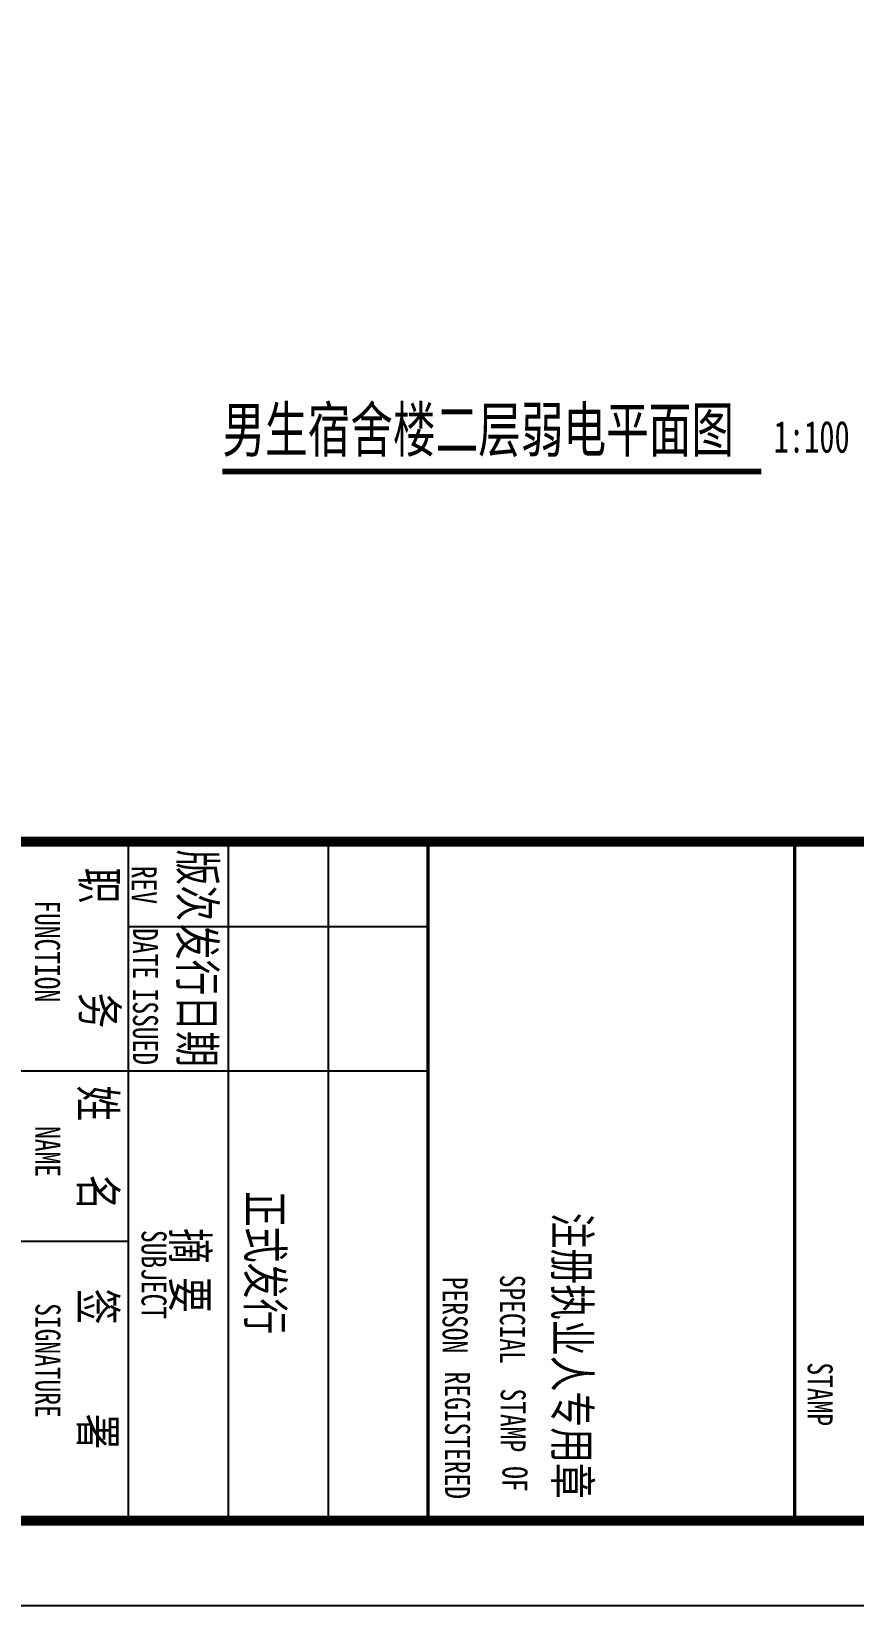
# Model space of a CAD drawing. Extents: x 552102 to 973302, y -80747 to 40012826.
# Drawn here: x 634893 to 644574, y 31122 to 49667 of the extents above; entities that cross this region are included whole.
import ezdxf

# ---------------------------------------------------------------- set-up
doc = ezdxf.new("R2010")
doc.units = 0
doc.header["$LTSCALE"] = 1000
doc.header["$MEASUREMENT"] = 0
for name, color, linetype in [('DIM_SYMB', 3, 'Continuous'), ('PUB_TEXT', 7, 'Continuous'), ('PUB_TITLE', 7, 'Continuous'), ('TK', 126, 'Continuous')]:
    doc.layers.add(name, color=color, linetype=linetype)
doc.styles.add('-宋体', font='', dxfattribs={"width": 0.8})
doc.styles.add('黑体', font='simhei.ttf', dxfattribs={"width": 0.7})
doc.styles.get('-宋体').set_extended_font_data('SimSun')

# ---------------------------------------------------------------- blocks, each defined once
blk = doc.blocks.new('电气图框')
at = {"layer": 'TK'}
for p, q in [((375932, 251356), (375932, 298415)), ((383904, 282735), (376902, 282735)), ((375932, 278415), (383932, 278415)), ((376933, 274886), (376933, 278415)), ((378638, 278415), (378638, 264298)), ((375932, 277239), (383932, 277239)), ((375932, 276062), (383932, 276062)), ((375932, 274886), (383932, 274886)), ((380643, 274886), (380643, 264263))]:
    blk.add_line(p, q, dxfattribs=at)
at = {"layer": 'TK', "const_width": 118}
blk.add_lwpolyline([(375932, 308756), (383932, 308756), (383932, 251356), (375932, 251356)], close=True, dxfattribs=at)
at = {"layer": 'TK', "const_width": 40}
for points in [[(375932, 282735), (383904, 282735)], [(375932, 278415), (383932, 278415)]]:
    blk.add_lwpolyline(points, dxfattribs=at)
at = {"layer": 'TK', "style": '-宋体', "width": 0.75}
for s, height, p in [('STAMP', 294.1, (382068, 282888)), ('注册执业人专用章', 411.8, (380304, 279908)), ('SPECIAL', 294.1, (381035, 279264)), ('STAMP', 294.1, (382376, 279272)), ('OF', 294.1, (383291, 279293)), ('PERSON', 294.1, (381060, 278588)), ('REGISTERED', 294.1, (382177, 278617)), ('正式发行', 411.8, (380050, 276293)), ('版次', 411.8, (376026, 275496)), ('发行日期', 411.8, (376901, 275493)), ('摘', 412, (380487, 275408)), ('要', 412, (381062, 275408)), ('REV', 294.1, (376218, 274927)), ('DATE', 294.1, (376953, 274943)), ('ISSUED', 294.1, (377664, 274941)), ('SUBJECT', 294.1, (380508, 275042)), ('职     务', 411.8, (376239, 274341)), ('姓   名', 411.8, (378805, 274323)), ('签     署', 411.8, (381200, 274322)), ('FUNCTION', 294.1, (376624, 273788)), ('NAME', 294.1, (379284, 273792)), ('SIGNATURE', 294.1, (381370, 273793))]:
    blk.add_text(s, height=height, dxfattribs=at).set_placement(p)

msp = doc.modelspace()

# ---------------------------------------------------------------- linework, layer by layer
at = {"layer": 'DIM_SYMB', "const_width": 70}
msp.add_lwpolyline([(637142, 44483), (643489, 44483)], dxfattribs=at)
at = {"layer": 'PUB_TITLE', "color": 1}
msp.add_lwpolyline([(611502, 31122), (670902, 31122), (670902, 115222), (611502, 115222)], close=True, dxfattribs=at)
at = {"layer": 'PUB_TITLE', "color": 1, "const_width": 100}
msp.add_lwpolyline([(612502, 32122), (669902, 32122), (669902, 112722), (612502, 112722)], close=True, dxfattribs=at)

# ---------------------------------------------------------------- block references
at = {"rotation": 270}
msp.add_blockref('电气图框', (361147, 416055), dxfattribs=at)

# ---------------------------------------------------------------- texts
at = {"layer": 'PUB_TEXT', "style": '黑体', "width": 0.7}
for s, height, p in [('男生宿舍楼二层弱电平面图', 525.74, (637142, 44714)), ('1:100', 375.5, (643635, 44705))]:
    msp.add_text(s, height=height, dxfattribs=at).set_placement(p)

doc.saveas('drawing.dxf')
